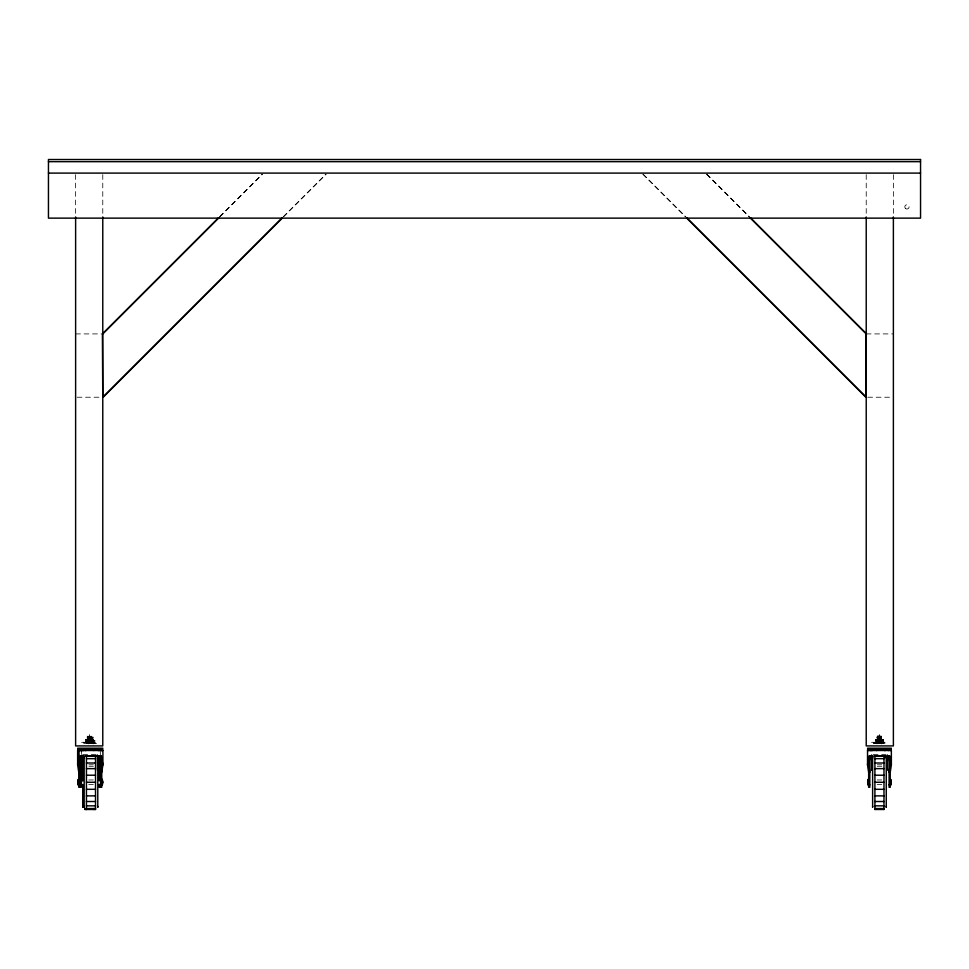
<?xml version="1.0" encoding="UTF-8"?>
<svg xmlns="http://www.w3.org/2000/svg" width="969" height="969" viewBox="0 0 969 969"><rect width="100%" height="100%" fill="white"/><g stroke="black" fill="none" stroke-linecap="round" stroke-linejoin="round"><path stroke-width="0.73" stroke-dasharray="4.84 3.63" d="M219.551 216.765L262.151 174.166M219.927 216.765L262.526 174.166M283.142 216.862L325.838 174.166M283.529 216.862L326.214 174.166M87.162 741.103L93.121 740.461L87.162 741.103L92.552 741.624L93.121 743.901M881.027 743.38L881.027 740.837L877.054 741.237L881.027 741.564L881.584 743.901M91.134 738.281L91.134 737.433L87.162 737.833L91.134 738.281L91.134 739.081L87.719 739.081L87.719 738.281M87.162 742.92L93.121 743.296L87.719 743.38L87.719 741.564M92.552 739.262L92.552 738.414L89.148 738.414L89.148 739.262L93.121 739.662L87.162 740.51L87.985 741.866L93.121 742.387L92.297 742.848M88.579 743.901L89.148 740.837L92.552 740.837L92.552 741.624M91.134 743.38L91.692 740.255L87.719 739.868L87.719 740.655M877.054 743.901L877.623 740.655M881.027 738.281L881.027 737.433L877.054 737.833L881.596 738.681L877.623 739.081L877.054 738.681L881.596 738.681M881.584 737.227L877.054 737.227L881.584 737.227L877.054 738.015L881.584 738.814L877.623 739.262L877.623 740.05L881.596 739.48L877.623 739.868L877.623 740.837M881.027 741.564L881.027 739.868M87.162 736.258L91.692 736.258M87.719 737.433L87.719 736.646M89.148 737.627L89.148 736.84L93.121 737.227L89.148 737.627L89.148 738.414M87.985 740.05L87.162 739.601L87.719 739.081M91.134 737.433L91.134 736.646M89.148 739.262L89.148 740.837M92.552 738.414L92.552 737.627M91.134 739.868L91.134 739.081M92.552 740.837L92.552 740.05M877.623 736.646L877.623 735.859L881.596 736.258L877.623 736.646L877.623 737.627M877.623 739.262L877.623 738.281M881.027 739.081L881.596 740.51L880.773 740.958L881.584 741.479L880.76 741.939L877.054 741.418L877.878 741.031L877.054 740.51L877.623 739.081M881.027 737.433L881.027 736.646M881.027 738.414L881.027 737.627M881.027 740.837L881.027 740.05M88.579 740.582L89.402 741.031L88.579 741.479L89.402 741.939L88.579 743.417M91.692 739.48L90.868 740.05L91.692 740.51L90.868 740.958L91.692 742.448M87.162 742.448L87.985 741.866M877.151 740.522L881.584 740.582L880.76 741.031M877.054 742.448L877.878 741.939L877.151 743.356M877.878 740.958L877.054 741.418L881.596 741.418L880.773 741.866L881.596 742.448M881.584 742.387L880.76 742.848L881.584 743.417M92.297 741.939L93.121 741.479L92.297 741.031M75.618 333.917L102.775 333.917M866.225 333.917L893.382 333.917M77.12 397.229L101.273 397.229M867.727 397.229L891.88 397.229M877.054 736.258L881.596 736.258M87.162 737.046L91.692 737.046M877.054 737.046L881.596 737.046M88.579 737.227L93.121 737.227M87.162 737.833L91.692 737.833M877.054 737.833L881.596 737.833M88.579 738.015L93.121 738.015M877.054 738.015L881.584 738.015M87.162 738.681L91.692 738.681M88.579 738.814L93.121 738.814M877.054 738.814L881.584 738.814M87.162 739.601L93.121 739.662M877.054 739.662L881.596 739.601M87.162 740.255L91.692 740.255M877.054 740.255L881.596 740.255M875.346 740.461L883.292 740.461M877.054 741.103L881.596 741.103M88.579 741.237L93.121 741.237M877.054 741.237L881.584 741.237M87.162 741.418L93.121 741.479M87.162 742.012L93.121 742.084M881.596 742.012L877.054 742.084L877.623 743.38M81.614 742.29L97.481 742.29M871.519 742.29L887.386 742.29M88.579 742.993L93.121 742.993M877.054 743.296L881.584 743.296M85.308 743.489L96.573 743.489M873.772 743.489L885.036 743.489M96.064 754.379L81.626 754.379L81.626 748.71M873.166 754.379L885.957 754.379M88.882 764.795L93.387 764.795M877.284 764.795L881.778 764.795M88.882 766.285L93.387 766.285M877.284 766.285L881.778 766.285M88.712 779.972L93.339 779.972M877.175 779.972L881.717 779.972M88.712 784.515L93.339 784.515M877.175 784.515L881.717 784.515M706.849 174.166L749.449 216.765M706.474 174.166L749.073 216.765M643.162 174.166L685.858 216.862M642.786 174.166L685.471 216.862M893.382 174.602L893.382 215.421M883.292 743.417L883.292 739.48L875.346 739.48L875.346 743.417M879.404 734.563L879.404 743.647M866.225 174.602L866.225 215.421M102.775 174.602L102.775 215.421M100.328 751.617L100.34 754.79M94.829 743.417L94.829 740.461L86.871 740.461L86.871 743.417M93.399 742.448L93.399 739.48L85.454 739.48L85.454 742.448M90.977 737.966L90.977 743.271M90.856 740.461L90.856 743.417M89.511 734.563L89.511 743.647M81.335 751.605L81.335 754.56M75.618 174.602L75.618 215.421M86.435 739.577L85.454 739.831L93.399 739.831L86.435 739.577M87.864 740.558L86.871 740.813L94.829 740.813L87.864 740.558M89.427 742.084L85.454 742.084L93.399 742.084L89.427 742.084M90.856 743.066L86.871 743.066L94.829 743.066L90.856 743.066M876.327 739.577L875.346 739.831L883.292 739.831L876.327 739.577M876.327 740.558L875.346 740.813L883.292 740.813L876.327 740.558M879.319 742.084L875.346 742.084L883.292 742.084L879.319 742.084M879.319 743.066L875.346 743.066L883.292 743.066L879.319 743.066M95.144 742.508L83.879 742.508L83.879 743.647L95.144 743.647L95.144 742.508M885.036 742.508L873.772 742.508L873.772 743.647L885.036 743.647L885.036 742.508M881.596 742.92L877.054 742.92L881.584 742.993M905.676 208.589A2.144 2.144 0 0 0 909.092 207.136A2.144 2.144 0 0 0 906.124 204.907A2.144 2.144 0 0 0 905.676 208.589"/><path stroke-width="1.45" d="M82.74 806.353L82.74 807.213L82.74 784.442M82.74 758.133L82.74 757.274L82.74 781.075M84.17 806.353L84.17 807.213L84.17 757.274L84.17 758.133M85.018 809.478L85.018 808.546L85.018 809.478L95.519 809.478L95.519 808.546L86.435 808.558L86.435 809.478L86.435 755.941L99.407 756.159M97.784 806.353L97.784 807.213L97.784 757.274L97.784 758.133M872.645 806.353L872.633 807.213L872.633 757.274L872.633 758.133M874.91 809.478L874.91 808.546L883.982 808.558L883.982 809.478L874.91 809.478L874.91 755.941M886.26 807.213L886.26 806.353M886.26 758.133L886.26 757.274M78.768 772.281L77.641 764.989L78.041 760.362L79.204 756.159L80.221 756.159M80.197 772.281L79.058 764.989L79.47 760.362L80.621 756.159L81.65 756.159L80.209 764.262L81.335 772.281M101.273 767.315L100.34 780.626M101.757 750.478L102.896 750.478L102.896 764.989L101.757 772.281M868.672 772.281L867.534 764.989L867.933 760.362L869.096 756.159L870.114 756.159L868.672 764.262L869.799 772.281M890.232 750.478L891.359 750.478L891.359 764.989L890.232 772.281M99.201 772.281L100.328 764.262L98.886 756.159L99.904 756.159L101.273 762.676M100.631 772.281L101.745 764.262L100.304 756.159L101.333 756.159L102.896 764.989M889.094 772.281L890.22 764.262L888.779 756.159L889.796 756.159L891.359 764.989M79.87 757.455L78.78 764.262L79.906 772.281M218.485 217.831L102.399 333.917L102.775 397.229L282.076 217.928M102.775 333.917L218.861 217.831M103.162 397.229L282.463 217.928M80.003 749.34L80.996 749.352M81.432 749.34L88.421 749.352M100.534 749.352L95.919 749.352M77.641 764.989L77.641 750.478L78.768 750.478M79.058 764.989L79.058 750.478L80.197 750.478M81.432 750.478L82.413 750.478M102.896 750.478L97.966 750.49M888.997 749.352L882.008 749.352M867.534 764.989L867.534 750.478L868.672 750.478M888.997 750.478L888.016 750.478M891.359 750.478L884.394 750.49M101.297 756.159L97.166 756.159M889.76 756.159L884.83 756.159M48.45 161.666L920.55 161.666M48.45 173.1L920.55 173.1M77.641 748.201L102.896 748.201M867.534 748.201L891.359 748.201M874.498 749.352L869.556 749.34M77.641 749.34L102.896 749.34M867.534 749.34L891.359 749.34M93.533 750.49L101.466 750.478L100.34 750.478M871.022 750.49L876.884 750.49M85.018 750.49L94.066 750.49M876.364 750.49L885.4 750.49M82.559 750.49L86.035 750.49M871.022 756.159L883.982 755.941L883.982 809.478M85.018 756.159L94.066 756.159M876.364 756.159L885.4 756.159M81.13 756.159L85.599 756.159M84.509 756.789L81.626 756.789L81.626 770.258M884.491 756.789L887.386 756.789M889.094 757.189L890.232 757.177M86.435 758.666L95.519 758.666M874.91 758.666L883.982 758.666M86.435 763.003L95.519 763.003M874.91 763.003L883.982 763.003M86.435 768.635L95.519 768.635M874.91 768.635L883.982 768.635M86.435 775.212L95.519 775.212M874.91 775.212L883.982 775.212M78.768 779.524L78.283 779.524A8.709 8.152 0 0 0 78.283 784.914L81.335 784.805M80.197 779.524L79.712 779.524A8.709 8.152 0 0 0 79.712 784.914M101.757 779.524L102.254 779.524A8.709 8.152 0 0 1 102.254 784.914L100.631 784.805M868.672 779.524L868.176 779.524A8.709 8.152 0 0 0 868.176 784.914L869.799 784.805M890.232 779.524L890.717 779.524A8.709 8.152 0 0 1 890.717 784.914L889.094 784.805M868.672 781.22L868.176 781.22A8.842 3.052 0 0 0 868.176 783.218L868.672 783.218M86.435 782.262L95.519 782.262M874.91 782.262L883.982 782.262M78.768 783.218L78.283 783.218A8.842 3.052 0 0 1 78.017 781.547M80.197 783.218L79.712 783.218A8.842 3.052 0 0 1 79.712 781.22M101.757 783.218L102.254 783.218A8.842 3.052 0 0 0 102.254 781.22M890.232 783.218L890.717 783.218A8.842 3.052 0 0 0 890.995 781.547M99.201 784.805L100.34 784.805L100.34 787.349M86.435 789.311L95.519 789.311M874.91 789.311L883.982 789.311M86.435 795.876L95.519 795.876M874.91 795.876L883.982 795.876M86.435 801.508L95.519 801.508M874.91 801.508L883.982 801.508M86.435 805.845L95.519 805.845M874.91 805.845L883.982 805.845M870.889 750.478L869.556 750.478M872.451 750.49L867.534 750.478M83.988 750.49L77.641 750.478M80.996 750.478L79.058 750.478M869.096 756.159L871.834 756.159M80.657 756.159L83.358 756.159M750.515 217.831L866.601 333.917M750.139 217.831L866.225 333.917L865.838 397.229L686.536 217.928M686.924 217.928L866.225 397.229M893.382 216.935L893.382 745.912L866.225 745.912L866.225 216.935M890.717 779.355L890.717 785.084M890.232 769.059L890.232 787.349M889.094 756.002L889.094 787.349M887.386 754.996L887.386 770.258M886.26 757.274L886.26 807.213M871.519 754.996L871.519 770.258M869.799 756.002L869.799 787.349M868.672 766.418L868.672 787.349M868.176 779.355L868.176 785.084M102.775 216.935L102.775 745.912L75.618 745.912L75.618 216.935M102.254 779.355L102.254 785.084M101.757 769.325L101.757 787.349M100.631 756.002L100.631 787.349M99.201 757.189L99.201 780.917M99.201 784.248L99.201 787.349M97.481 754.996L97.481 770.258M95.519 755.941L95.519 809.478M81.335 756.002L81.335 787.349M80.197 770.767L80.197 787.349M79.906 770.537L79.906 787.349M79.712 779.355L79.712 785.084M78.768 769.059L78.768 787.349M78.283 779.355L78.283 785.084M94.09 808.546L94.09 809.478L94.09 808.558M920.55 159.522L48.45 159.522L48.45 218.134L920.55 218.134L920.55 159.522"/></g></svg>
